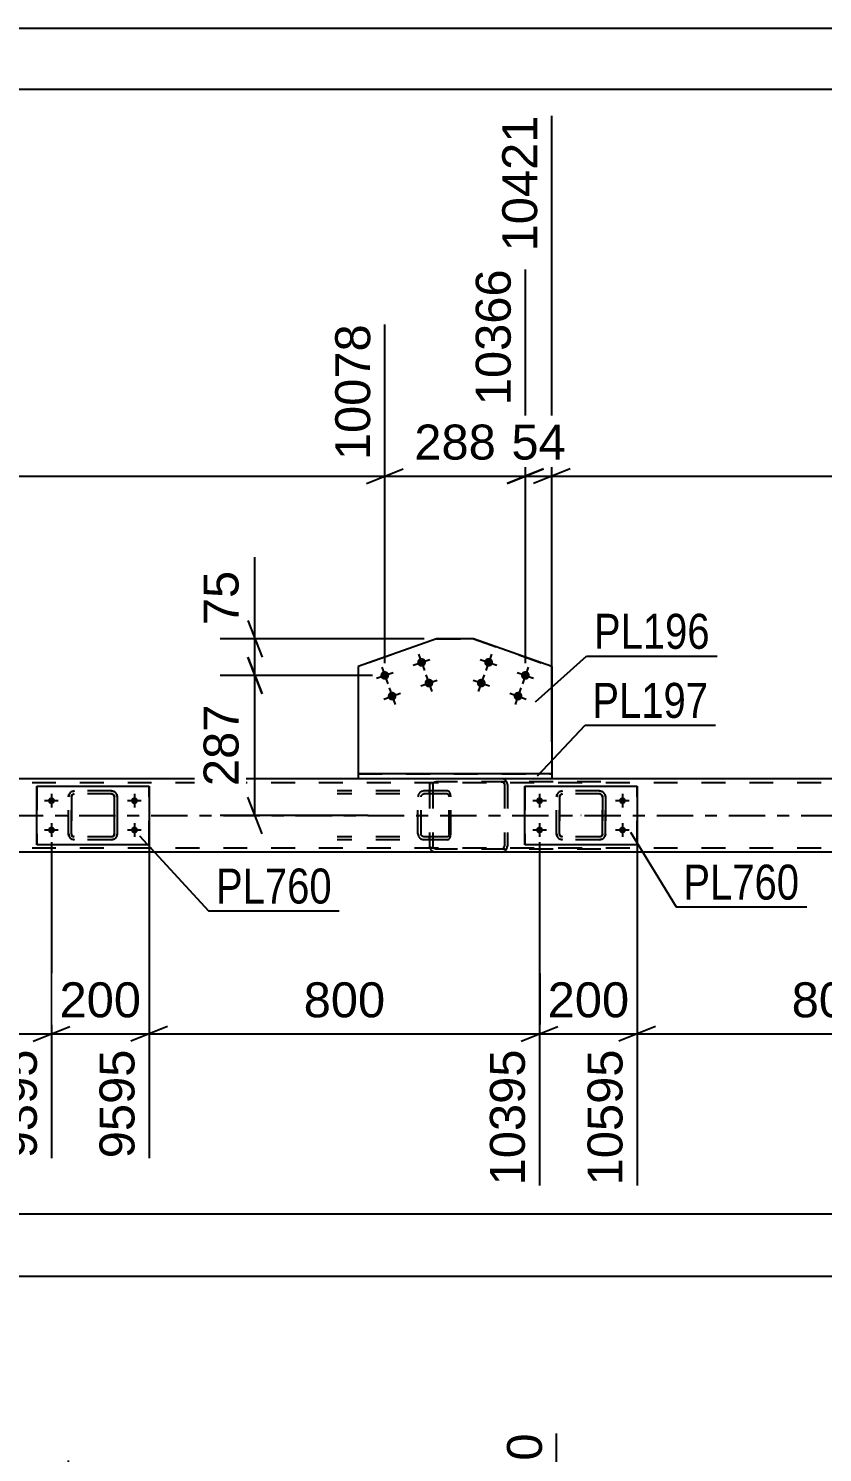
# Model space of a CAD drawing. Header units: millimetres. Extents: x -55 to 786, y -408 to 186.
# Drawn here: x 370.7 to 435.8, y 69.8 to 186.5 of the extents above; entities that cross this region are included whole.
import ezdxf

# ---------------------------------------------------------------- set-up
doc = ezdxf.new("R2010")
doc.units = ezdxf.units.MM
doc.linetypes.add('DXK_LINE_DOT2', pattern=[3.9198, 1.9599, -1.9599])
doc.linetypes.add('DXK_LINE_DOT3', pattern=[5.9187, 2.979, -0.9799, 0.9799, -0.9799])
doc.styles.add('Arial', font='ARIAL.TTF', dxfattribs={"height": 0.2})
doc.styles.add('Arial Narrow', font='ARIALN.TTF', dxfattribs={"height": 0.2})

# ---------------------------------------------------------------- blocks, each defined once
blk = doc.blocks.new('Unknown-318893114-1115')
at = {"color": 5, "linetype": 'Continuous'}
for p, q in [((785.92, 186.47), (-55.08, 186.47)), ((780.92, 181.47), (-50.08, 181.47))]:
    blk.add_line(p, q, dxfattribs=at)
blk = doc.blocks.new('Part-318893114-4678 - 4605')
at = {"color": 7, "linetype": 'DXK_LINE_DOT2'}
for p, q in [((373.98, 123.53), (374.02, 123.72)), ((374.03, 123.72), (373.99, 123.53)), ((374.29, 123.7), (374.24, 123.62)), ((374.25, 123.62), (374.3, 123.7)), ((374.28, 123.98), (374.46, 124.01)), ((374.28, 123.98), (374.29, 123.98)), ((374.47, 124.01), (374.29, 123.98)), ((374.37, 123.75), (374.29, 123.7)), ((374.3, 123.7), (374.38, 123.75)), ((374.46, 123.77), (374.37, 123.75)), ((374.38, 123.75), (374.47, 123.77)), ((377.51, 124.01), (374.46, 124.01)), ((377.51, 123.77), (374.46, 123.77)), ((377.5, 124.01), (377.69, 123.98)), ((377.6, 123.75), (377.5, 123.77)), ((377.69, 123.98), (377.51, 124.01)), ((377.51, 123.77), (377.6, 123.75)), ((377.6, 123.75), (377.6, 123.75)), ((377.6, 123.75), (377.68, 123.7)), ((377.67, 123.7), (377.6, 123.75)), ((377.73, 123.62), (377.67, 123.7)), ((377.68, 123.7), (377.73, 123.62)), ((377.95, 123.72), (377.98, 123.53)), ((377.99, 123.53), (377.95, 123.72)), ((373.98, 123.53), (373.99, 123.53)), ((373.98, 120.49), (373.98, 123.53)), ((373.99, 120.49), (373.99, 123.53)), ((374.24, 123.62), (374.22, 123.53)), ((374.23, 123.53), (374.22, 123.53)), ((374.22, 123.53), (374.22, 120.49)), ((374.23, 123.53), (374.25, 123.62)), ((374.23, 120.49), (374.23, 123.53)), ((377.73, 123.62), (377.75, 123.53)), ((377.74, 123.53), (377.73, 123.62)), ((377.75, 123.53), (377.74, 123.53)), ((377.74, 123.53), (377.74, 120.49)), ((377.75, 120.49), (377.75, 123.53)), ((377.99, 123.53), (377.98, 123.53)), ((377.98, 123.53), (377.98, 120.49)), ((377.99, 120.49), (377.99, 123.53)), ((373.99, 120.49), (373.98, 120.49)), ((374.02, 120.31), (373.98, 120.49)), ((373.99, 120.49), (374.03, 120.31)), ((374.22, 120.49), (374.23, 120.49)), ((374.22, 120.49), (374.24, 120.4)), ((374.25, 120.4), (374.23, 120.49)), ((374.24, 120.4), (374.29, 120.32)), ((374.3, 120.32), (374.25, 120.4)), ((374.29, 120.32), (374.37, 120.27)), ((374.38, 120.27), (374.3, 120.32)), ((374.37, 120.27), (374.46, 120.25)), ((374.47, 120.25), (374.38, 120.27)), ((377.51, 120.25), (374.46, 120.25)), ((377.5, 120.25), (377.6, 120.27)), ((377.6, 120.27), (377.51, 120.25)), ((377.68, 120.32), (377.6, 120.27)), ((377.6, 120.27), (377.67, 120.32)), ((377.6, 120.27), (377.6, 120.27)), ((377.67, 120.32), (377.73, 120.4)), ((377.73, 120.4), (377.68, 120.32)), ((377.75, 120.49), (377.73, 120.4)), ((377.73, 120.4), (377.74, 120.49)), ((377.74, 120.49), (377.75, 120.49)), ((377.98, 120.49), (377.95, 120.31)), ((377.95, 120.31), (377.99, 120.49)), ((377.98, 120.49), (377.99, 120.49)), ((374.28, 120.05), (374.29, 120.05)), ((374.46, 120.01), (374.28, 120.05)), ((374.29, 120.05), (374.47, 120.01)), ((377.51, 120.01), (374.46, 120.01)), ((377.69, 120.05), (377.5, 120.01)), ((377.51, 120.01), (377.69, 120.05))]:
    blk.add_line(p, q, dxfattribs=at)
at = {"color": 7, "linetype": 'DXK_LINE_DOT3'}
blk.add_line((375.99, 122.01), (375.98, 122.01), dxfattribs=at)
at = {"color": 7, "linetype": 'DXK_LINE_DOT2'}
for centre, start, end in [((374.46, 123.53), 112.5, 157.5), ((374.47, 123.53), 112.5, 157.5), ((377.5, 123.53), 22.5, 67.5), ((377.51, 123.53), 22.5, 67.5), ((374.46, 120.49), 202.5, 247.5), ((374.47, 120.49), 202.5, 247.5), ((377.5, 120.49), 292.5, 337.5), ((377.51, 120.49), 292.5, 337.5)]:
    blk.add_arc(centre, 0.48, start, end, dxfattribs=at)
blk = doc.blocks.new('Bolt-318893114-4806 - 4605')
at = {"linetype": 'Continuous'}
for points in [[(408.42, 134.91), (408.49, 134.9), (408.56, 134.88), (408.63, 134.84), (408.68, 134.79), (408.73, 134.73), (408.76, 134.66), (408.77, 134.58), (408.77, 134.51), (408.76, 134.44), (408.73, 134.37), (408.68, 134.31), (408.63, 134.26), (408.56, 134.22), (408.49, 134.2), (408.42, 134.19), (408.34, 134.2), (408.27, 134.22), (408.21, 134.26), (408.15, 134.31), (408.1, 134.37), (408.07, 134.44), (408.06, 134.51), (408.06, 134.58), (408.07, 134.66), (408.1, 134.73), (408.15, 134.79), (408.21, 134.84), (408.27, 134.88), (408.34, 134.9)], [(407.81, 133.21), (407.89, 133.2), (407.96, 133.18), (408.03, 133.14), (408.08, 133.09), (408.13, 133.03), (408.16, 132.96), (408.17, 132.89), (408.17, 132.81), (408.16, 132.74), (408.13, 132.67), (408.08, 132.61), (408.03, 132.56), (407.96, 132.52), (407.89, 132.5), (407.81, 132.49), (407.74, 132.5), (407.67, 132.52), (407.6, 132.56), (407.55, 132.61), (407.5, 132.67), (407.47, 132.74), (407.46, 132.81), (407.46, 132.89), (407.47, 132.96), (407.5, 133.03), (407.55, 133.09), (407.6, 133.14), (407.67, 133.18), (407.74, 133.2)], [(411.43, 133.84), (411.51, 133.83), (411.58, 133.81), (411.64, 133.77), (411.7, 133.72), (411.74, 133.66), (411.77, 133.59), (411.79, 133.52), (411.79, 133.44), (411.77, 133.37), (411.74, 133.3), (411.7, 133.24), (411.64, 133.19), (411.58, 133.15), (411.51, 133.13), (411.43, 133.12), (411.36, 133.13), (411.29, 133.15), (411.22, 133.19), (411.17, 133.24), (411.12, 133.3), (411.09, 133.37), (411.07, 133.44), (411.07, 133.52), (411.09, 133.59), (411.12, 133.66), (411.17, 133.72), (411.22, 133.77), (411.29, 133.81), (411.36, 133.83)], [(410.83, 132.14), (410.91, 132.13), (410.98, 132.11), (411.04, 132.07), (411.1, 132.02), (411.14, 131.96), (411.17, 131.89), (411.19, 131.82), (411.19, 131.74), (411.17, 131.67), (411.14, 131.6), (411.1, 131.54), (411.04, 131.49), (410.98, 131.45), (410.91, 131.43), (410.83, 131.42), (410.76, 131.43), (410.68, 131.45), (410.62, 131.49), (410.56, 131.54), (410.52, 131.6), (410.49, 131.67), (410.47, 131.74), (410.47, 131.82), (410.49, 131.89), (410.52, 131.96), (410.56, 132.02), (410.62, 132.07), (410.68, 132.11), (410.76, 132.13)]]:
    blk.add_hatch(color=1, dxfattribs=at).paths.add_polyline_path(points)
at = {"color": 1, "linetype": 'Continuous'}
for p, q in [((407.74, 134.79), (409.1, 134.31)), ((408.66, 135.23), (408.18, 133.87)), ((411.67, 134.16), (411.19, 132.8)), ((407.14, 133.09), (408.49, 132.61)), ((408.06, 133.53), (407.57, 132.17)), ((410.75, 133.72), (412.11, 133.24)), ((410.15, 132.02), (411.51, 131.54)), ((411.07, 132.46), (410.59, 131.1))]:
    blk.add_line(p, q, dxfattribs=at)
blk = doc.blocks.new('Part-318893114-4675 - 4605')
at = {"color": 2, "linetype": 'Continuous'}
for p, q in [((411.39, 119.61), (411.39, 124.41)), ((411.39, 124.41), (411.39, 124.41)), ((411.39, 124.41), (420.59, 124.41)), ((420.59, 124.41), (420.59, 119.61)), ((411.39, 119.61), (411.39, 119.61)), ((420.59, 119.61), (411.39, 119.61))]:
    blk.add_line(p, q, dxfattribs=at)
at = {"color": 7, "linetype": 'DXK_LINE_DOT2'}
for p, q in [((411.39, 124.41), (411.39, 119.61)), ((411.39, 124.41), (411.39, 124.41)), ((420.59, 119.61), (420.59, 124.41)), ((411.39, 119.61), (411.39, 119.61))]:
    blk.add_line(p, q, dxfattribs=at)
blk = doc.blocks.new('Part-318893114-4670 - 4605')
at = {"color": 7, "linetype": 'DXK_LINE_DOT2'}
for p, q in [((413.99, 123.53), (414.03, 123.72)), ((414.03, 123.72), (413.99, 123.53)), ((414.25, 123.62), (414.31, 123.7)), ((414.3, 123.7), (414.25, 123.62)), ((414.29, 123.98), (414.47, 124.01)), ((414.47, 124.01), (414.29, 123.98)), ((414.29, 123.98), (414.29, 123.98)), ((414.38, 123.75), (414.3, 123.7)), ((414.31, 123.7), (414.38, 123.75)), ((414.38, 123.75), (414.47, 123.77)), ((414.47, 123.77), (414.38, 123.75)), ((417.51, 124.01), (414.47, 124.01)), ((417.51, 123.77), (414.47, 123.77)), ((417.51, 124.01), (417.69, 123.98)), ((417.7, 123.98), (417.51, 124.01)), ((417.51, 123.77), (417.61, 123.75)), ((417.6, 123.75), (417.51, 123.77)), ((417.6, 123.75), (417.61, 123.75)), ((417.68, 123.7), (417.6, 123.75)), ((417.61, 123.75), (417.68, 123.7)), ((417.68, 123.7), (417.74, 123.62)), ((417.73, 123.62), (417.68, 123.7)), ((417.95, 123.72), (417.99, 123.53)), ((417.99, 123.53), (417.96, 123.72)), ((413.99, 120.49), (413.99, 123.53)), ((413.99, 123.53), (413.99, 123.53)), ((413.99, 120.49), (413.99, 123.53)), ((414.23, 123.53), (414.25, 123.62)), ((414.25, 123.62), (414.23, 123.53)), ((414.23, 120.49), (414.23, 123.53)), ((414.23, 123.53), (414.23, 123.53)), ((414.23, 123.53), (414.23, 120.49)), ((417.75, 123.53), (417.73, 123.62)), ((417.74, 123.62), (417.75, 123.53)), ((417.75, 120.49), (417.75, 123.53)), ((417.75, 123.53), (417.75, 123.53)), ((417.75, 123.53), (417.75, 120.49)), ((417.99, 120.49), (417.99, 123.53)), ((417.99, 123.53), (417.99, 123.53)), ((417.99, 123.53), (417.99, 120.49)), ((413.99, 120.49), (413.99, 120.49)), ((414.03, 120.31), (413.99, 120.49)), ((413.99, 120.49), (414.03, 120.31)), ((414.23, 120.49), (414.23, 120.49)), ((414.25, 120.4), (414.23, 120.49)), ((414.23, 120.49), (414.25, 120.4)), ((414.31, 120.32), (414.25, 120.4)), ((414.25, 120.4), (414.3, 120.32)), ((414.3, 120.32), (414.38, 120.27)), ((414.38, 120.27), (414.31, 120.32)), ((414.47, 120.25), (414.38, 120.27)), ((414.38, 120.27), (414.47, 120.25)), ((417.51, 120.25), (414.47, 120.25)), ((417.61, 120.27), (417.51, 120.25)), ((417.51, 120.25), (417.6, 120.27)), ((417.6, 120.27), (417.68, 120.32)), ((417.6, 120.27), (417.61, 120.27)), ((417.68, 120.32), (417.61, 120.27)), ((417.74, 120.4), (417.68, 120.32)), ((417.68, 120.32), (417.73, 120.4)), ((417.73, 120.4), (417.75, 120.49)), ((417.75, 120.49), (417.74, 120.4)), ((417.75, 120.49), (417.75, 120.49)), ((417.99, 120.49), (417.95, 120.31)), ((417.96, 120.31), (417.99, 120.49)), ((417.99, 120.49), (417.99, 120.49)), ((414.29, 120.05), (414.29, 120.05)), ((414.47, 120.01), (414.29, 120.05)), ((414.29, 120.05), (414.47, 120.01)), ((417.51, 120.01), (414.47, 120.01)), ((417.69, 120.05), (417.51, 120.01)), ((417.51, 120.01), (417.7, 120.05))]:
    blk.add_line(p, q, dxfattribs=at)
at = {"color": 7, "linetype": 'DXK_LINE_DOT3'}
blk.add_line((416, 122.01), (415.99, 122.01), dxfattribs=at)
at = {"color": 7, "linetype": 'DXK_LINE_DOT2'}
for centre, start, end in [((414.47, 123.53), 112.5, 157.5), ((414.47, 123.53), 112.5, 157.5), ((417.51, 123.53), 22.5, 67.5), ((417.51, 123.53), 22.5, 67.5), ((414.47, 120.49), 202.5, 247.5), ((414.47, 120.49), 202.5, 247.5), ((417.51, 120.49), 292.5, 337.5), ((417.51, 120.49), 292.5, 337.5)]:
    blk.add_arc(centre, 0.48, start, end, dxfattribs=at)
blk = doc.blocks.new('Part-318893114-4683 - 4605')
at = {"color": 2, "linetype": 'Continuous'}
for p, q in [((371.39, 119.61), (371.39, 124.41)), ((371.39, 124.41), (371.39, 124.41)), ((371.39, 124.41), (380.59, 124.41)), ((380.59, 124.41), (380.59, 119.61)), ((371.39, 119.61), (371.39, 119.61)), ((380.59, 119.61), (371.39, 119.61))]:
    blk.add_line(p, q, dxfattribs=at)
at = {"color": 7, "linetype": 'DXK_LINE_DOT2'}
for p, q in [((371.39, 124.41), (371.39, 119.61)), ((371.39, 124.41), (371.39, 124.41)), ((380.59, 119.61), (380.59, 124.41)), ((371.39, 119.61), (371.39, 119.61))]:
    blk.add_line(p, q, dxfattribs=at)
blk = doc.blocks.new('Part-318893114-4749 - 4605')
at = {"color": 7, "linetype": 'DXK_LINE_DOT2'}
for p, q in [((405.05, 124.01), (396.01, 124.01)), ((405.05, 123.77), (396.01, 123.77)), ((402.67, 123.72), (402.63, 123.53)), ((402.9, 123.62), (402.96, 123.7)), ((403.14, 124.01), (402.94, 123.98)), ((402.96, 123.7), (403.04, 123.75)), ((403.04, 123.75), (403.14, 123.77)), ((403.58, 123.77), (403.58, 124.01)), ((405.15, 123.98), (405.05, 124.01)), ((405.05, 123.77), (405.1, 123.75)), ((405.1, 123.75), (405.14, 123.7)), ((405.14, 123.7), (405.17, 123.62)), ((405.24, 123.87), (405.15, 123.98)), ((405.3, 123.72), (405.24, 123.87)), ((405.32, 123.53), (405.3, 123.72)), ((402.63, 120.49), (402.63, 123.53)), ((402.89, 123.53), (402.9, 123.62)), ((402.89, 120.49), (402.89, 123.53)), ((405.17, 123.62), (405.18, 123.53)), ((405.18, 120.49), (405.18, 123.53)), ((405.32, 120.49), (405.32, 123.53)), ((405.05, 120.25), (396.01, 120.25)), ((402.63, 120.49), (402.67, 120.31)), ((402.9, 120.4), (402.89, 120.49)), ((402.96, 120.32), (402.9, 120.4)), ((403.04, 120.27), (402.96, 120.32)), ((403.14, 120.25), (403.04, 120.27)), ((403.58, 120.01), (403.58, 120.25)), ((405.1, 120.27), (405.05, 120.25)), ((405.14, 120.32), (405.1, 120.27)), ((405.17, 120.4), (405.14, 120.32)), ((405.18, 120.49), (405.17, 120.4)), ((405.24, 120.15), (405.3, 120.31)), ((405.3, 120.31), (405.32, 120.49)), ((405.05, 120.01), (396.01, 120.01)), ((402.94, 120.05), (403.14, 120.01)), ((405.05, 120.01), (405.15, 120.05)), ((405.15, 120.05), (405.24, 120.15))]:
    blk.add_line(p, q, dxfattribs=at)
for centre, start, end in [((403.12, 123.52), 111.1513, 156.1048), ((403.12, 120.51), 203.8952, 248.8487)]:
    blk.add_arc(centre, 0.492, start, end, dxfattribs=at)
blk = doc.blocks.new('Part-318893114-4763 - 4605')
at = {"color": 7, "linetype": 'DXK_LINE_DOT2'}
for p, q in [((404.09, 125.01), (403.9, 124.98)), ((417.63, 125.01), (404.09, 125.01)), ((409.65, 124.98), (409.46, 125.01)), ((403.62, 124.69), (403.58, 124.53)), ((403.58, 124.53), (403.58, 119.49)), ((403.62, 124.72), (403.62, 124.69)), ((403.84, 124.53), (403.86, 124.62)), ((403.84, 124.53), (403.84, 119.49)), ((403.86, 124.62), (403.91, 124.7)), ((403.91, 124.7), (404, 124.75)), ((404, 124.75), (404.09, 124.77)), ((417.63, 124.77), (404.09, 124.77)), ((409.46, 124.77), (409.55, 124.75)), ((409.55, 124.75), (409.64, 124.7)), ((409.64, 124.7), (409.69, 124.62)), ((409.69, 124.62), (409.71, 124.53)), ((409.71, 124.53), (409.71, 119.49)), ((409.93, 124.69), (409.93, 124.72)), ((409.97, 124.53), (409.93, 124.69)), ((409.97, 124.53), (409.97, 119.49)), ((403.58, 119.49), (403.6, 119.41)), ((403.6, 119.41), (403.62, 119.31)), ((403.85, 119.43), (403.84, 119.49)), ((403.86, 119.4), (403.85, 119.43)), ((403.91, 119.32), (403.86, 119.4)), ((403.9, 119.05), (404.09, 119.01)), ((404, 119.27), (403.91, 119.32)), ((404.09, 119.25), (404, 119.27)), ((417.63, 119.25), (404.09, 119.25)), ((417.63, 119.01), (404.09, 119.01)), ((409.55, 119.27), (409.46, 119.25)), ((409.46, 119.01), (409.65, 119.05)), ((409.64, 119.32), (409.55, 119.27)), ((409.69, 119.4), (409.64, 119.32)), ((409.69, 119.4), (409.7, 119.43)), ((409.7, 119.43), (409.71, 119.49)), ((409.93, 119.31), (409.95, 119.41)), ((409.95, 119.41), (409.97, 119.49))]:
    blk.add_line(p, q, dxfattribs=at)
for centre, start, end in [((409.48, 124.51), 24.3199, 69.2416), ((404.07, 119.51), 204.3199, 249.2416), ((409.48, 119.51), 290.7584, 335.6801)]:
    blk.add_arc(centre, 0.496, start, end, dxfattribs=at)
blk = doc.blocks.new('Bolt-318893114-4796 - 4605')
at = {"linetype": 'Continuous'}
for points in [[(403.15, 134.27), (403.09, 134.23), (403.02, 134.2), (402.94, 134.19), (402.87, 134.19), (402.79, 134.21), (402.73, 134.25), (402.67, 134.29), (402.62, 134.35), (402.59, 134.42), (402.57, 134.49), (402.56, 134.57), (402.58, 134.64), (402.6, 134.71), (402.64, 134.77), (402.7, 134.83), (402.76, 134.87), (402.83, 134.89), (402.9, 134.91), (402.98, 134.9), (403.05, 134.88), (403.12, 134.85), (403.18, 134.8), (403.22, 134.74), (403.26, 134.68), (403.28, 134.6), (403.28, 134.53), (403.27, 134.45), (403.24, 134.38), (403.2, 134.32)], [(400.13, 133.2), (400.07, 133.16), (400, 133.13), (399.93, 133.12), (399.85, 133.12), (399.78, 133.14), (399.71, 133.18), (399.65, 133.22), (399.61, 133.28), (399.57, 133.35), (399.55, 133.42), (399.55, 133.5), (399.56, 133.57), (399.59, 133.64), (399.63, 133.7), (399.68, 133.76), (399.74, 133.8), (399.81, 133.83), (399.89, 133.84), (399.96, 133.83), (400.04, 133.81), (400.1, 133.78), (400.16, 133.73), (400.21, 133.67), (400.24, 133.61), (400.26, 133.53), (400.27, 133.46), (400.25, 133.38), (400.23, 133.31), (400.19, 133.25)], [(403.75, 132.57), (403.69, 132.53), (403.62, 132.5), (403.54, 132.49), (403.47, 132.5), (403.4, 132.51), (403.33, 132.55), (403.27, 132.6), (403.22, 132.65), (403.19, 132.72), (403.17, 132.79), (403.17, 132.87), (403.18, 132.94), (403.2, 133.01), (403.24, 133.08), (403.3, 133.13), (403.36, 133.17), (403.43, 133.2), (403.51, 133.21), (403.58, 133.21), (403.65, 133.19), (403.72, 133.15), (403.78, 133.11), (403.83, 133.05), (403.86, 132.98), (403.88, 132.91), (403.88, 132.83), (403.87, 132.76), (403.85, 132.69), (403.8, 132.62)], [(400.74, 131.5), (400.67, 131.46), (400.6, 131.43), (400.53, 131.42), (400.45, 131.43), (400.38, 131.44), (400.31, 131.48), (400.25, 131.53), (400.21, 131.58), (400.17, 131.65), (400.15, 131.72), (400.15, 131.8), (400.16, 131.87), (400.19, 131.94), (400.23, 132.01), (400.28, 132.06), (400.35, 132.1), (400.42, 132.13), (400.49, 132.14), (400.56, 132.14), (400.64, 132.12), (400.7, 132.08), (400.76, 132.04), (400.81, 131.98), (400.84, 131.91), (400.86, 131.84), (400.87, 131.76), (400.86, 131.69), (400.83, 131.62), (400.79, 131.55)]]:
    blk.add_hatch(color=1, dxfattribs=at).paths.add_polyline_path(points)
at = {"color": 1, "linetype": 'Continuous'}
for p, q in [((399.67, 134.16), (400.15, 132.8)), ((402.24, 134.31), (403.6, 134.79)), ((402.68, 135.23), (403.16, 133.87)), ((399.23, 133.24), (400.59, 133.72)), ((402.85, 132.61), (404.2, 133.09)), ((403.28, 133.53), (403.77, 132.17)), ((399.83, 131.54), (401.19, 132.02)), ((400.27, 132.46), (400.75, 131.1))]:
    blk.add_line(p, q, dxfattribs=at)
blk = doc.blocks.new('Bolt-318893114-4797 - 4605')
at = {"linetype": 'Continuous'}
for points in [[(372.31, 123.21), (372.32, 123.27), (372.33, 123.33), (372.36, 123.38), (372.4, 123.42), (372.45, 123.46), (372.5, 123.48), (372.56, 123.49), (372.62, 123.49), (372.68, 123.48), (372.73, 123.46), (372.78, 123.42), (372.82, 123.38), (372.85, 123.33), (372.86, 123.27), (372.87, 123.21), (372.86, 123.15), (372.85, 123.1), (372.82, 123.05), (372.78, 123), (372.73, 122.97), (372.68, 122.95), (372.62, 122.93), (372.56, 122.93), (372.5, 122.95), (372.45, 122.97), (372.4, 123), (372.36, 123.05), (372.33, 123.1), (372.32, 123.15)], [(379.11, 123.21), (379.12, 123.27), (379.13, 123.33), (379.16, 123.38), (379.2, 123.42), (379.25, 123.46), (379.3, 123.48), (379.36, 123.49), (379.42, 123.49), (379.48, 123.48), (379.53, 123.46), (379.58, 123.42), (379.62, 123.38), (379.65, 123.33), (379.66, 123.27), (379.67, 123.21), (379.66, 123.15), (379.65, 123.1), (379.62, 123.05), (379.58, 123), (379.53, 122.97), (379.48, 122.95), (379.42, 122.93), (379.36, 122.93), (379.3, 122.95), (379.25, 122.97), (379.2, 123), (379.16, 123.05), (379.13, 123.1), (379.12, 123.15)], [(372.31, 120.81), (372.32, 120.87), (372.33, 120.93), (372.36, 120.98), (372.4, 121.02), (372.45, 121.06), (372.5, 121.08), (372.56, 121.09), (372.62, 121.09), (372.68, 121.08), (372.73, 121.06), (372.78, 121.02), (372.82, 120.98), (372.85, 120.93), (372.86, 120.87), (372.87, 120.81), (372.86, 120.75), (372.85, 120.7), (372.82, 120.65), (372.78, 120.6), (372.73, 120.57), (372.68, 120.55), (372.62, 120.53), (372.56, 120.53), (372.5, 120.55), (372.45, 120.57), (372.4, 120.6), (372.36, 120.65), (372.33, 120.7), (372.32, 120.75)], [(379.11, 120.81), (379.12, 120.87), (379.13, 120.93), (379.16, 120.98), (379.2, 121.02), (379.25, 121.06), (379.3, 121.08), (379.36, 121.09), (379.42, 121.09), (379.48, 121.08), (379.53, 121.06), (379.58, 121.02), (379.62, 120.98), (379.65, 120.93), (379.66, 120.87), (379.67, 120.81), (379.66, 120.75), (379.65, 120.7), (379.62, 120.65), (379.58, 120.6), (379.53, 120.57), (379.48, 120.55), (379.42, 120.53), (379.36, 120.53), (379.3, 120.55), (379.25, 120.57), (379.2, 120.6), (379.16, 120.65), (379.13, 120.7), (379.12, 120.75)]]:
    blk.add_hatch(color=1, dxfattribs=at).paths.add_polyline_path(points)
at = {"color": 1, "linetype": 'Continuous'}
for p, q in [((372.59, 123.77), (372.59, 122.65)), ((379.39, 123.77), (379.39, 122.65)), ((373.15, 123.21), (372.03, 123.21)), ((379.95, 123.21), (378.83, 123.21)), ((372.59, 121.37), (372.59, 120.25)), ((379.39, 121.37), (379.39, 120.25)), ((373.15, 120.81), (372.03, 120.81)), ((379.95, 120.81), (378.83, 120.81))]:
    blk.add_line(p, q, dxfattribs=at)
blk = doc.blocks.new('Bolt-318893114-4807 - 4605')
at = {"linetype": 'Continuous'}
for points in [[(412.31, 123.21), (412.32, 123.27), (412.34, 123.33), (412.37, 123.38), (412.41, 123.42), (412.45, 123.46), (412.51, 123.48), (412.57, 123.49), (412.62, 123.49), (412.68, 123.48), (412.73, 123.46), (412.78, 123.42), (412.82, 123.38), (412.85, 123.33), (412.87, 123.27), (412.87, 123.21), (412.87, 123.15), (412.85, 123.1), (412.82, 123.05), (412.78, 123), (412.73, 122.97), (412.68, 122.95), (412.62, 122.93), (412.57, 122.93), (412.51, 122.95), (412.45, 122.97), (412.41, 123), (412.37, 123.05), (412.34, 123.1), (412.32, 123.15)], [(419.11, 123.21), (419.12, 123.27), (419.14, 123.33), (419.17, 123.38), (419.21, 123.42), (419.25, 123.46), (419.31, 123.48), (419.37, 123.49), (419.42, 123.49), (419.48, 123.48), (419.53, 123.46), (419.58, 123.42), (419.62, 123.38), (419.65, 123.33), (419.67, 123.27), (419.67, 123.21), (419.67, 123.15), (419.65, 123.1), (419.62, 123.05), (419.58, 123), (419.53, 122.97), (419.48, 122.95), (419.42, 122.93), (419.37, 122.93), (419.31, 122.95), (419.25, 122.97), (419.21, 123), (419.17, 123.05), (419.14, 123.1), (419.12, 123.15)], [(412.31, 120.81), (412.32, 120.87), (412.34, 120.93), (412.37, 120.98), (412.41, 121.02), (412.45, 121.06), (412.51, 121.08), (412.57, 121.09), (412.62, 121.09), (412.68, 121.08), (412.73, 121.06), (412.78, 121.02), (412.82, 120.98), (412.85, 120.93), (412.87, 120.87), (412.87, 120.81), (412.87, 120.75), (412.85, 120.7), (412.82, 120.65), (412.78, 120.6), (412.73, 120.57), (412.68, 120.55), (412.62, 120.53), (412.57, 120.53), (412.51, 120.55), (412.45, 120.57), (412.41, 120.6), (412.37, 120.65), (412.34, 120.7), (412.32, 120.75)], [(419.11, 120.81), (419.12, 120.87), (419.14, 120.93), (419.17, 120.98), (419.21, 121.02), (419.25, 121.06), (419.31, 121.08), (419.37, 121.09), (419.42, 121.09), (419.48, 121.08), (419.53, 121.06), (419.58, 121.02), (419.62, 120.98), (419.65, 120.93), (419.67, 120.87), (419.67, 120.81), (419.67, 120.75), (419.65, 120.7), (419.62, 120.65), (419.58, 120.6), (419.53, 120.57), (419.48, 120.55), (419.42, 120.53), (419.37, 120.53), (419.31, 120.55), (419.25, 120.57), (419.21, 120.6), (419.17, 120.65), (419.14, 120.7), (419.12, 120.75)]]:
    blk.add_hatch(color=1, dxfattribs=at).paths.add_polyline_path(points)
at = {"color": 1, "linetype": 'Continuous'}
for p, q in [((412.59, 123.77), (412.59, 122.65)), ((419.39, 123.77), (419.39, 122.65)), ((413.15, 123.21), (412.03, 123.21)), ((419.95, 123.21), (418.83, 123.21)), ((412.59, 121.37), (412.59, 120.25)), ((419.39, 121.37), (419.39, 120.25)), ((413.15, 120.81), (412.03, 120.81)), ((419.95, 120.81), (418.83, 120.81))]:
    blk.add_line(p, q, dxfattribs=at)
blk = doc.blocks.new('Part-318893114-4936 - 4605')
at = {"color": 2, "linetype": 'Continuous'}
for p, q in [((413.6, 125.41), (397.74, 125.41)), ((397.74, 125.41), (397.74, 125.01)), ((413.6, 125.01), (397.74, 125.01)), ((413.6, 125.41), (413.6, 125.01))]:
    blk.add_line(p, q, dxfattribs=at)
blk = doc.blocks.new('Part-318893114-4844 - 4605')
at = {"color": 2, "linetype": 'Continuous'}
for p, q in [((397.74, 125.01), (328.46, 125.01)), ((482.88, 125.01), (413.6, 125.01)), ((698.22, 119.01), (43.4, 119.01))]:
    blk.add_line(p, q, dxfattribs=at)
at = {"color": 7, "linetype": 'DXK_LINE_DOT2'}
for p, q in [((413.6, 125.01), (397.74, 125.01)), ((702.22, 124.69), (43.4, 124.69)), ((702.22, 119.33), (43.4, 119.33))]:
    blk.add_line(p, q, dxfattribs=at)
at = {"color": 7, "linetype": 'DXK_LINE_DOT3'}
blk.add_line((43.4, 122.01), (702.22, 122.01), dxfattribs=at)
blk = doc.blocks.new('Part-318893114-4941 - 4605')
at = {"color": 2, "linetype": 'Continuous'}
for p, q in [((404.15, 136.47), (397.74, 134.2)), ((407.19, 136.47), (404.15, 136.47)), ((404.15, 136.47), (404.15, 136.47)), ((413.6, 134.2), (407.19, 136.47)), ((407.19, 136.47), (407.19, 136.47)), ((397.74, 134.2), (397.74, 125.41)), ((413.6, 134.2), (413.6, 125.41))]:
    blk.add_line(p, q, dxfattribs=at)
at = {"color": 7, "linetype": 'DXK_LINE_DOT2'}
for p, q in [((404.15, 136.47), (397.74, 134.2)), ((404.15, 136.47), (407.19, 136.47)), ((407.19, 136.47), (413.6, 134.2)), ((397.74, 125.41), (413.6, 125.41)), ((397.74, 125.41), (413.6, 125.41))]:
    blk.add_line(p, q, dxfattribs=at)
blk = doc.blocks.new('StraightDimension-318893114-4450 - 2647')
at = {"color": 7, "linetype": 'Continuous'}
for p, q in [((413.99, 15.44), (413.99, 71.37)), ((373.99, 15.44), (373.99, 69.15)), ((375.49, 59.55), (372.49, 58.35)), ((412.49, 58.35), (415.49, 59.55)), ((373.99, 58.95), (413.99, 58.95))]:
    blk.add_line(p, q, dxfattribs=at)
at = {"color": 0}
blk.add_wipeout([(399.04, 59.7), (399.04, 63.9), (388.94, 63.9), (388.94, 59.7)], dxfattribs=at)
at = {"color": 3, "style": 'Arial'}
blk.add_text('1000', height=2.865, dxfattribs=at).set_placement((389.54, 60.3))
at = {"color": 0, "linetype": 'Continuous'}
blk.add_wipeout([(413.39, 71.97), (409.19, 71.97), (409.19, 59.65), (413.39, 59.65)], dxfattribs=at)
at = {"color": 3, "linetype": 'Continuous', "style": 'Arial'}
blk.add_text('10430', height=2.865, rotation=90.0002, dxfattribs=at).set_placement((412.79, 60.25))
blk = doc.blocks.new('StraightDimension-318893114-4460 - 2647')
at = {"color": 7, "linetype": 'Continuous'}
for p, q in [((413.99, 15.44), (413.99, 71.37)), ((453.99, 15.44), (453.99, 71.37)), ((415.49, 59.55), (412.49, 58.35)), ((452.49, 58.35), (455.49, 59.55)), ((413.99, 58.95), (453.99, 58.95))]:
    blk.add_line(p, q, dxfattribs=at)
at = {"color": 0}
blk.add_wipeout([(439.04, 59.7), (439.04, 63.9), (428.95, 63.9), (428.95, 59.7)], dxfattribs=at)
at = {"color": 3, "style": 'Arial'}
blk.add_text('1000', height=2.865, dxfattribs=at).set_placement((429.55, 60.3))
at = {"color": 0, "linetype": 'Continuous'}
blk.add_wipeout([(453.39, 71.97), (449.19, 71.97), (449.19, 59.65), (453.39, 59.65)], dxfattribs=at)
at = {"color": 3, "linetype": 'Continuous', "style": 'Arial'}
blk.add_text('11430', height=2.865, rotation=90.0002, dxfattribs=at).set_placement((452.79, 60.25))
blk = doc.blocks.new('StraightDimension-318893114-5790 - 4605')
at = {"color": 7, "linetype": 'Continuous'}
for p, q in [((413.6, 128.04), (413.6, 179.33)), ((485.04, 134.48), (485.04, 162.23)), ((415.1, 150.41), (412.1, 149.21)), ((413.6, 149.81), (485.04, 149.81)), ((483.54, 149.21), (486.54, 150.41))]:
    blk.add_line(p, q, dxfattribs=at)
at = {"color": 0}
blk.add_wipeout([(454.37, 150.56), (454.37, 154.76), (444.27, 154.76), (444.27, 150.56)], dxfattribs=at)
at = {"color": 3, "style": 'Arial'}
blk.add_text('1786', height=2.865, dxfattribs=at).set_placement((444.87, 151.16))
at = {"color": 0, "linetype": 'Continuous'}
blk.add_wipeout([(484.44, 162.83), (480.24, 162.83), (480.24, 150.51), (484.44, 150.51)], dxfattribs=at)
at = {"color": 3, "linetype": 'Continuous', "style": 'Arial'}
blk.add_text('12207', height=2.865, rotation=90.0002, dxfattribs=at).set_placement((483.84, 151.11))
blk = doc.blocks.new('StraightDimension-318893114-5448 - 4605')
at = {"color": 7, "linetype": 'Continuous'}
blk.add_line((10.68, 84.26), (703.02, 84.26), dxfattribs=at)
blk = doc.blocks.new('StraightDimension-318893114-5772 - 4605')
at = {"color": 7, "linetype": 'Continuous'}
for p, q in [((411.43, 134.48), (411.43, 166.73)), ((399.91, 134.48), (399.91, 162.23)), ((398.41, 149.21), (401.41, 150.41)), ((399.91, 149.81), (411.43, 149.81)), ((412.93, 150.41), (409.93, 149.21))]:
    blk.add_line(p, q, dxfattribs=at)
at = {"color": 0}
blk.add_wipeout([(409.61, 150.56), (409.61, 154.76), (401.73, 154.76), (401.73, 150.56)], dxfattribs=at)
at = {"color": 3, "style": 'Arial'}
blk.add_text('288', height=2.865, dxfattribs=at).set_placement((402.33, 151.16))
at = {"color": 0, "linetype": 'Continuous'}
blk.add_wipeout([(410.83, 167.33), (406.63, 167.33), (406.63, 155.01), (410.83, 155.01)], dxfattribs=at)
at = {"color": 3, "linetype": 'Continuous', "style": 'Arial'}
blk.add_text('10366', height=2.865, rotation=90.0002, dxfattribs=at).set_placement((410.23, 155.61))
blk = doc.blocks.new('StraightDimension-318893114-5781 - 4605')
at = {"color": 7, "linetype": 'Continuous'}
for p, q in [((413.6, 128.04), (413.6, 179.33)), ((411.43, 134.48), (411.43, 166.73)), ((409.93, 149.21), (412.93, 150.41)), ((411.43, 149.81), (413.6, 149.81)), ((415.1, 150.41), (412.1, 149.21))]:
    blk.add_line(p, q, dxfattribs=at)
at = {"color": 0, "linetype": 'Continuous'}
blk.add_wipeout([(413, 179.93), (408.8, 179.93), (408.8, 167.61), (413, 167.61)], dxfattribs=at)
at = {"color": 3, "linetype": 'Continuous', "style": 'Arial'}
blk.add_text('10421', height=2.865, rotation=90.0002, dxfattribs=at).set_placement((412.4, 168.21))
at = {"color": 0}
blk.add_wipeout([(415.34, 150.56), (415.34, 154.76), (409.69, 154.76), (409.69, 150.56)], dxfattribs=at)
at = {"color": 3, "style": 'Arial'}
blk.add_text('54', height=2.865, dxfattribs=at).set_placement((410.29, 151.16))
blk = doc.blocks.new('StraightDimension-318893114-5157 - 4605')
at = {"color": 7, "linetype": 'Continuous'}
for p, q in [((412.59, 119.81), (412.59, 91.7)), ((420.59, 119.81), (420.59, 91.7)), ((411.09, 103.52), (414.09, 104.72)), ((412.59, 104.12), (420.59, 104.12)), ((422.09, 104.72), (419.09, 103.52))]:
    blk.add_line(p, q, dxfattribs=at)
at = {"color": 0}
blk.add_wipeout([(420.53, 104.87), (420.53, 109.07), (412.66, 109.07), (412.66, 104.87)], dxfattribs=at)
at = {"color": 0, "linetype": 'Continuous'}
blk.add_wipeout([(419.99, 103.42), (415.79, 103.42), (415.79, 91.1), (419.99, 91.1)], dxfattribs=at)
at = {"color": 3, "style": 'Arial'}
blk.add_text('200', height=2.865, dxfattribs=at).set_placement((413.26, 105.47))
at = {"color": 3, "linetype": 'Continuous', "style": 'Arial'}
blk.add_text('10595', height=2.865, rotation=90.0002, dxfattribs=at).set_placement((419.39, 91.7))
blk = doc.blocks.new('StraightDimension-318893114-5130 - 4605')
at = {"color": 7, "linetype": 'Continuous'}
for p, q in [((340.59, 119.81), (340.59, 93.92)), ((372.59, 119.81), (372.59, 93.92)), ((342.09, 104.72), (339.09, 103.52)), ((340.59, 104.12), (372.59, 104.12)), ((371.09, 103.52), (374.09, 104.72))]:
    blk.add_line(p, q, dxfattribs=at)
at = {"color": 0}
blk.add_wipeout([(360.53, 104.87), (360.53, 109.07), (352.66, 109.07), (352.66, 104.87)], dxfattribs=at)
at = {"color": 3, "style": 'Arial'}
blk.add_text('800', height=2.865, dxfattribs=at).set_placement((353.26, 105.47))
at = {"color": 0, "linetype": 'Continuous'}
blk.add_wipeout([(371.99, 103.42), (367.79, 103.42), (367.79, 93.32), (371.99, 93.32)], dxfattribs=at)
at = {"color": 3, "linetype": 'Continuous', "style": 'Arial'}
blk.add_text('9395', height=2.865, rotation=90.0002, dxfattribs=at).set_placement((371.39, 93.92))
blk = doc.blocks.new('StraightDimension-318893114-5139 - 4605')
at = {"color": 7, "linetype": 'Continuous'}
for p, q in [((372.59, 119.81), (372.59, 93.92)), ((380.59, 119.81), (380.59, 93.92)), ((371.09, 103.52), (374.09, 104.72)), ((372.59, 104.12), (380.59, 104.12)), ((382.09, 104.72), (379.09, 103.52))]:
    blk.add_line(p, q, dxfattribs=at)
at = {"color": 0}
blk.add_wipeout([(380.52, 104.87), (380.52, 109.07), (372.65, 109.07), (372.65, 104.87)], dxfattribs=at)
at = {"color": 0, "linetype": 'Continuous'}
blk.add_wipeout([(379.99, 103.42), (375.79, 103.42), (375.79, 93.32), (379.99, 93.32)], dxfattribs=at)
at = {"color": 3, "style": 'Arial'}
blk.add_text('200', height=2.865, dxfattribs=at).set_placement((373.25, 105.47))
at = {"color": 3, "linetype": 'Continuous', "style": 'Arial'}
blk.add_text('9595', height=2.865, rotation=90.0002, dxfattribs=at).set_placement((379.39, 93.92))
blk = doc.blocks.new('StraightDimension-318893114-5148 - 4605')
at = {"color": 7, "linetype": 'Continuous'}
for p, q in [((380.59, 119.81), (380.59, 93.92)), ((412.59, 119.81), (412.59, 91.7)), ((382.09, 104.72), (379.09, 103.52)), ((380.59, 104.12), (412.59, 104.12)), ((411.09, 103.52), (414.09, 104.72))]:
    blk.add_line(p, q, dxfattribs=at)
at = {"color": 0}
blk.add_wipeout([(400.53, 104.87), (400.53, 109.07), (392.66, 109.07), (392.66, 104.87)], dxfattribs=at)
at = {"color": 3, "style": 'Arial'}
blk.add_text('800', height=2.865, dxfattribs=at).set_placement((393.26, 105.47))
at = {"color": 0, "linetype": 'Continuous'}
blk.add_wipeout([(411.99, 103.42), (407.79, 103.42), (407.79, 91.1), (411.99, 91.1)], dxfattribs=at)
at = {"color": 3, "linetype": 'Continuous', "style": 'Arial'}
blk.add_text('10395', height=2.865, rotation=90.0002, dxfattribs=at).set_placement((411.39, 91.7))
blk = doc.blocks.new('StraightDimension-318893114-5166 - 4605')
at = {"color": 7, "linetype": 'Continuous'}
for p, q in [((420.59, 119.81), (420.59, 91.7)), ((452.59, 119.81), (452.59, 91.7)), ((422.09, 104.72), (419.09, 103.52)), ((420.59, 104.12), (452.59, 104.12)), ((451.09, 103.52), (454.09, 104.72))]:
    blk.add_line(p, q, dxfattribs=at)
at = {"color": 0}
blk.add_wipeout([(440.53, 104.87), (440.53, 109.07), (432.66, 109.07), (432.66, 104.87)], dxfattribs=at)
at = {"color": 3, "style": 'Arial'}
blk.add_text('800', height=2.865, dxfattribs=at).set_placement((433.26, 105.47))
at = {"color": 0, "linetype": 'Continuous'}
blk.add_wipeout([(451.99, 103.42), (447.79, 103.42), (447.79, 91.1), (451.99, 91.1)], dxfattribs=at)
at = {"color": 3, "linetype": 'Continuous', "style": 'Arial'}
blk.add_text('11395', height=2.865, rotation=90.0002, dxfattribs=at).set_placement((451.39, 91.7))
blk = doc.blocks.new('StraightDimension-318893114-5394 - 4605')
at = {"color": 7, "linetype": 'Continuous'}
for p, q in [((389.27, 136.47), (389.27, 143.17)), ((389.27, 136.47), (389.27, 143.17)), ((388.67, 137.97), (389.87, 134.97)), ((403.15, 136.47), (386.42, 136.47)), ((389.27, 133.48), (389.27, 136.47)), ((389.87, 131.98), (388.67, 134.98)), ((398.91, 133.48), (386.42, 133.48))]:
    blk.add_line(p, q, dxfattribs=at)
at = {"color": 0}
blk.add_wipeout([(388.52, 142.64), (384.32, 142.64), (384.32, 136.99), (388.52, 136.99)], dxfattribs=at)
at = {"color": 3, "style": 'Arial'}
blk.add_text('75', height=2.865, rotation=90.0002, dxfattribs=at).set_placement((387.92, 137.59))
blk = doc.blocks.new('StraightDimension-318893114-5404 - 4605')
at = {"color": 7, "linetype": 'Continuous'}
for p, q in [((388.67, 134.98), (389.87, 131.98)), ((398.91, 133.48), (386.42, 133.48)), ((389.27, 122.01), (389.27, 133.48)), ((389.87, 120.51), (388.67, 123.51)), ((398.55, 122.01), (386.42, 122.01))]:
    blk.add_line(p, q, dxfattribs=at)
at = {"color": 0}
blk.add_wipeout([(388.52, 131.68), (384.32, 131.68), (384.32, 123.81), (388.52, 123.81)], dxfattribs=at)
at = {"color": 3, "style": 'Arial'}
blk.add_text('287', height=2.865, rotation=90.0002, dxfattribs=at).set_placement((387.92, 124.41))
blk = doc.blocks.new('StraightDimension-318893114-5502 - 4605')
at = {"color": 7, "linetype": 'Continuous'}
blk.add_line((11.48, 89.37), (702.22, 89.37), dxfattribs=at)
blk = doc.blocks.new('StraightDimension-318893114-5763 - 4605')
at = {"color": 7, "linetype": 'Continuous'}
for p, q in [((328.46, 127.36), (328.46, 174.71)), ((399.91, 134.48), (399.91, 162.23)), ((329.96, 150.41), (326.96, 149.21)), ((328.46, 149.81), (399.91, 149.81)), ((398.41, 149.21), (401.41, 150.41))]:
    blk.add_line(p, q, dxfattribs=at)
at = {"color": 0}
blk.add_wipeout([(369.23, 150.56), (369.23, 154.76), (359.14, 154.76), (359.14, 150.56)], dxfattribs=at)
at = {"color": 3, "style": 'Arial'}
blk.add_text('1786', height=2.865, dxfattribs=at).set_placement((359.74, 151.16))
at = {"color": 0, "linetype": 'Continuous'}
blk.add_wipeout([(399.31, 162.83), (395.11, 162.83), (395.11, 150.51), (399.31, 150.51)], dxfattribs=at)
at = {"color": 3, "linetype": 'Continuous', "style": 'Arial'}
blk.add_text('10078', height=2.865, rotation=90.0002, dxfattribs=at).set_placement((398.71, 151.11))
blk = doc.blocks.new('Mark-318893114-4671 - 4605')
at = {"color": 30, "linetype": 'Continuous'}
for p, q in [((420.04, 120.64), (423.78, 114.51)), ((423.78, 114.51), (434.49, 114.51))]:
    blk.add_line(p, q, dxfattribs=at)
at = {"color": 0}
blk.add_wipeout([(433.89, 115.11), (433.89, 118.11), (424.38, 118.11), (424.38, 115.11)], dxfattribs=at)
blk.add_wipeout([(433.89, 115.11), (433.89, 118.11), (424.38, 118.11), (424.38, 115.11)], dxfattribs=at)
at = {"color": 3, "style": 'Arial Narrow'}
blk.add_text('PL760', height=2.863, dxfattribs=at).set_placement((424.38, 115.11))
blk = doc.blocks.new('Mark-318893114-4679 - 4605')
at = {"color": 30, "linetype": 'Continuous'}
for p, q in [((379.79, 120.33), (385.47, 114.19)), ((385.47, 114.19), (396.18, 114.19))]:
    blk.add_line(p, q, dxfattribs=at)
at = {"color": 0}
blk.add_wipeout([(395.58, 114.79), (395.58, 117.79), (386.07, 117.79), (386.07, 114.79)], dxfattribs=at)
blk.add_wipeout([(395.58, 114.79), (395.58, 117.79), (386.07, 117.79), (386.07, 114.79)], dxfattribs=at)
at = {"color": 3, "style": 'Arial Narrow'}
blk.add_text('PL760', height=2.863, dxfattribs=at).set_placement((386.07, 114.79))
blk = doc.blocks.new('Mark-318893114-4932 - 4605')
at = {"color": 30, "linetype": 'Continuous'}
for p, q in [((412.42, 125.24), (416.32, 129.4)), ((416.32, 129.4), (427.02, 129.4))]:
    blk.add_line(p, q, dxfattribs=at)
at = {"color": 0}
blk.add_wipeout([(426.42, 130), (426.42, 133), (416.92, 133), (416.92, 130)], dxfattribs=at)
blk.add_wipeout([(426.42, 130), (426.42, 133), (416.92, 133), (416.92, 130)], dxfattribs=at)
at = {"color": 3, "style": 'Arial Narrow'}
blk.add_text('PL197', height=2.863, dxfattribs=at).set_placement((416.92, 130))
blk = doc.blocks.new('Mark-318893114-4937 - 4605')
at = {"color": 30, "linetype": 'Continuous'}
for p, q in [((412.25, 131.31), (416.45, 135.06)), ((416.45, 135.06), (427.15, 135.06))]:
    blk.add_line(p, q, dxfattribs=at)
at = {"color": 0}
blk.add_wipeout([(426.55, 135.66), (426.55, 138.66), (417.05, 138.66), (417.05, 135.66)], dxfattribs=at)
blk.add_wipeout([(426.55, 135.66), (426.55, 138.66), (417.05, 138.66), (417.05, 135.66)], dxfattribs=at)
at = {"color": 3, "style": 'Arial Narrow'}
blk.add_text('PL196', height=2.863, dxfattribs=at).set_placement((417.05, 135.66))

msp = doc.modelspace()

# ---------------------------------------------------------------- block references
for name in ['Unknown-318893114-1115', 'Part-318893114-4941 - 4605', 'Bolt-318893114-4796 - 4605', 'Bolt-318893114-4806 - 4605', 'Part-318893114-4844 - 4605', 'Part-318893114-4936 - 4605', 'Part-318893114-4763 - 4605', 'Part-318893114-4683 - 4605', 'Bolt-318893114-4797 - 4605', 'Part-318893114-4678 - 4605', 'Part-318893114-4749 - 4605', 'Part-318893114-4675 - 4605', 'Bolt-318893114-4807 - 4605', 'Part-318893114-4670 - 4605']:
    msp.add_blockref(name, (0, 0))

# ---------------------------------------------------------------- next in the draw order: block references
for name in ['StraightDimension-318893114-5790 - 4605', 'StraightDimension-318893114-5448 - 4605', 'StraightDimension-318893114-4450 - 2647']:
    msp.add_blockref(name, (0, 0))

# ---------------------------------------------------------------- next in the draw order: block references
for name in ['StraightDimension-318893114-5772 - 4605', 'StraightDimension-318893114-5130 - 4605', 'StraightDimension-318893114-5157 - 4605', 'StraightDimension-318893114-4460 - 2647']:
    msp.add_blockref(name, (0, 0))

# ---------------------------------------------------------------- next in the draw order: block references
for name in ['StraightDimension-318893114-5781 - 4605', 'StraightDimension-318893114-5394 - 4605', 'StraightDimension-318893114-5139 - 4605', 'StraightDimension-318893114-5166 - 4605']:
    msp.add_blockref(name, (0, 0))

# ---------------------------------------------------------------- next in the draw order: block references
for name in ['StraightDimension-318893114-5404 - 4605', 'Mark-318893114-4932 - 4605', 'Mark-318893114-4671 - 4605', 'StraightDimension-318893114-5148 - 4605']:
    msp.add_blockref(name, (0, 0))

# ---------------------------------------------------------------- next in the draw order: block references
for name in ['StraightDimension-318893114-5763 - 4605', 'Mark-318893114-4937 - 4605', 'Mark-318893114-4679 - 4605', 'StraightDimension-318893114-5502 - 4605']:
    msp.add_blockref(name, (0, 0))

doc.saveas('drawing.dxf')
